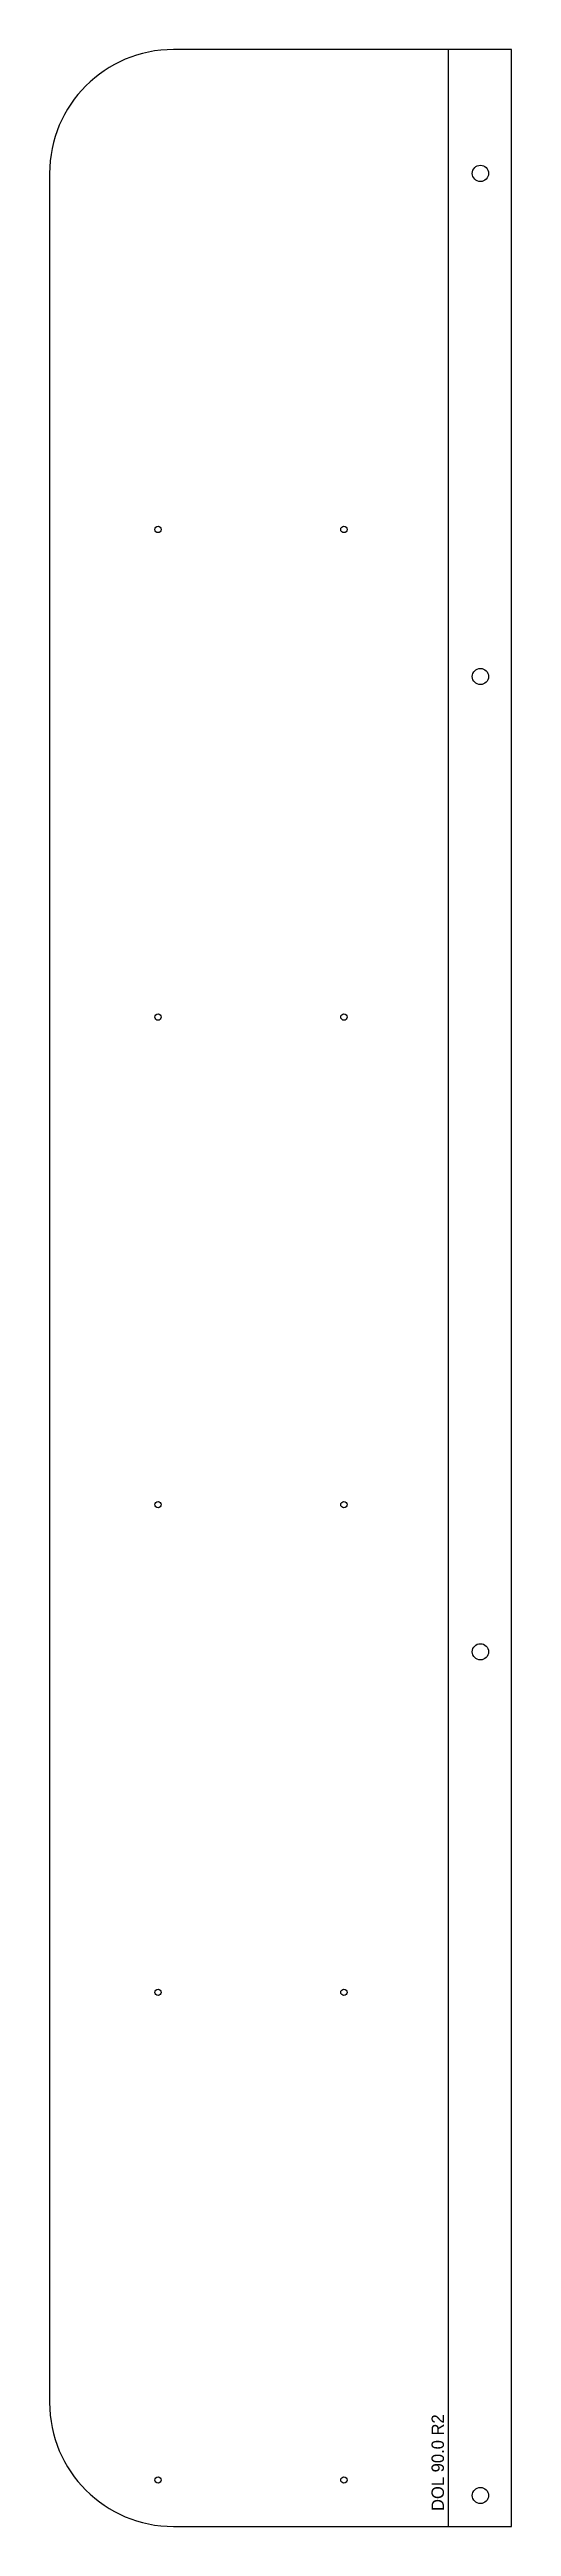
# Model space of a CAD drawing. Header units: metres. Extents: x 0 to 298, y 0 to 1600.
import ezdxf

# ---------------------------------------------------------------- set-up
doc = ezdxf.new("R2010")
doc.units = ezdxf.units.M

msp = doc.modelspace()

# ---------------------------------------------------------------- linework, layer by layer
at = {"layer": 'OBRIS'}
for p, q in [((298.121, 1600), (80, 1600)), ((298.121, 0), (298.121, 1600)), ((0, 1520), (0, 80)), ((80, 0), (298.121, 0))]:
    msp.add_line(p, q, dxfattribs=at)
for centre, radius in [((278.121, 1520), 5.25), ((70, 1290), 2.05), ((190, 1290), 2.05), ((278.121, 1195), 5.25), ((70, 975), 2.05), ((190, 975), 2.05), ((70, 660), 2.05), ((190, 660), 2.05), ((278.121, 565), 5.25), ((70, 345), 2.05), ((190, 345), 2.05), ((70, 30), 2.05), ((190, 30), 2.05), ((278.121, 20), 5.25)]:
    msp.add_circle(centre, radius, dxfattribs=at)
for centre, start, end in [((80, 1520), 90, 180), ((80, 80), 180, 270)]:
    msp.add_arc(centre, 80, start, end, dxfattribs=at)
at = {"layer": 'UPOGIB'}
msp.add_line((257.56, 0), (257.56, 1600), dxfattribs=at)

# ---------------------------------------------------------------- texts
at = {"layer": 'OPIS'}
msp.add_text('DOL 90.0 R2', height=8, rotation=90, dxfattribs=at).set_placement((254.56, 10))

doc.saveas('drawing.dxf')
